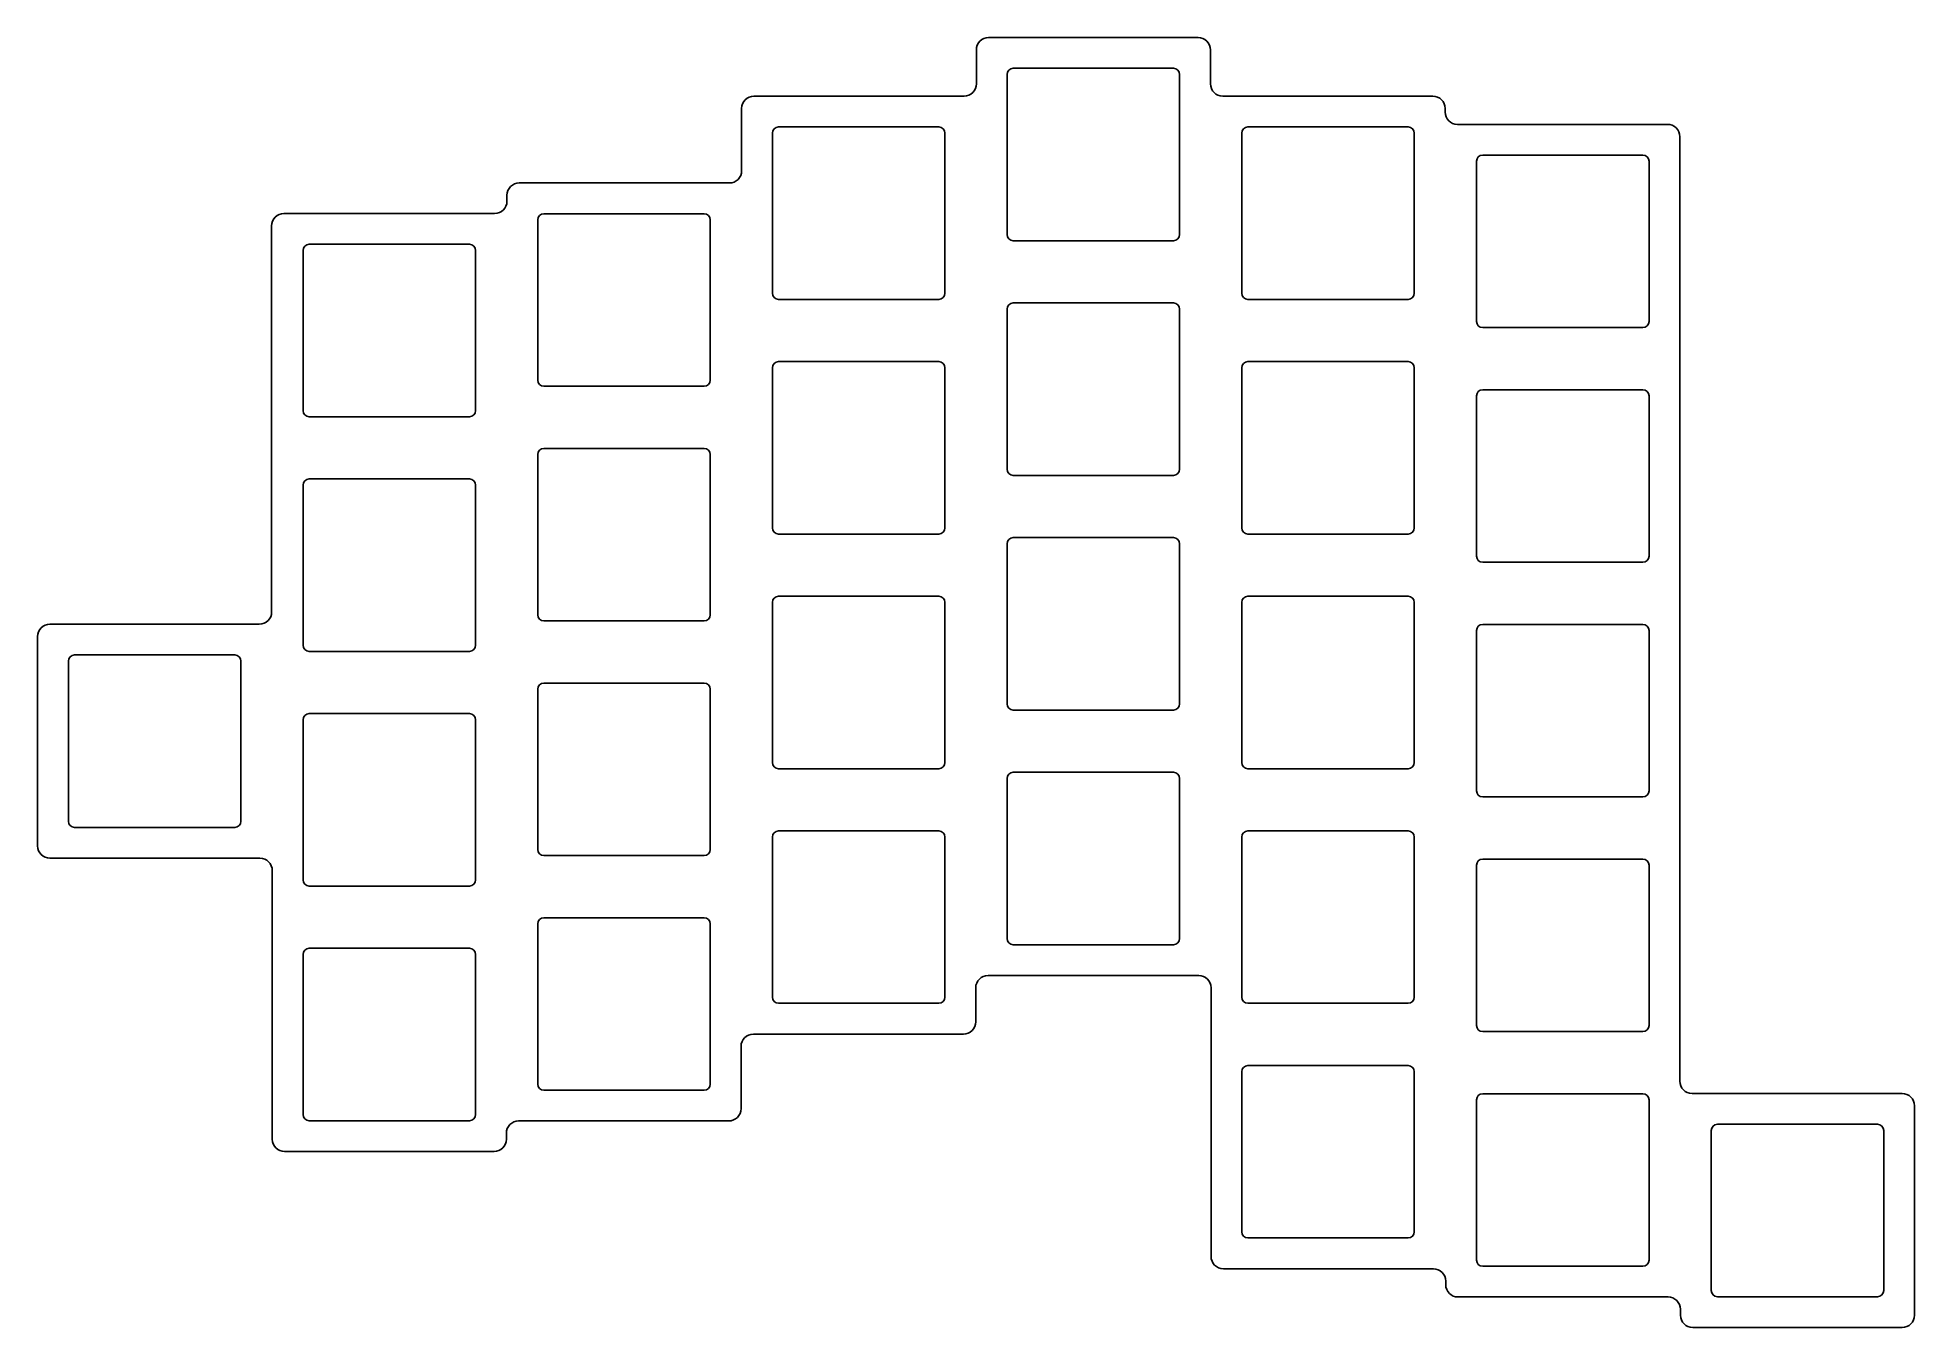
# Model space of a CAD drawing. Header units: millimetres. Extents: x 11 to 163, y 6 to 111.
import ezdxf

# ---------------------------------------------------------------- set-up
doc = ezdxf.new("R2010")
doc.units = ezdxf.units.MM

msp = doc.modelspace()

# ---------------------------------------------------------------- linework, layer by layer
for p, q in [((86.73, 109.88), (86.73, 107.12)), ((87.73, 110.88), (104.73, 110.88)), ((105.73, 109.88), (105.73, 107.12)), ((89.73, 108.38), (102.73, 108.38)), ((89.23, 107.88), (89.23, 94.88)), ((103.23, 107.88), (103.23, 94.88)), ((68.68, 106.12), (85.73, 106.12)), ((106.73, 106.12), (123.78, 106.12)), ((67.68, 105.12), (67.68, 100.07)), ((70.68, 103.62), (83.68, 103.62)), ((108.78, 103.62), (121.78, 103.62)), ((124.78, 105.12), (124.78, 104.83)), ((125.78, 103.83), (142.83, 103.83)), ((70.18, 103.12), (70.18, 90.12)), ((84.18, 103.12), (84.18, 90.12)), ((108.28, 103.12), (108.28, 90.12)), ((122.28, 103.12), (122.28, 90.12)), ((143.83, 26.15), (143.83, 102.83)), ((127.33, 100.83), (127.33, 87.83)), ((127.83, 101.33), (140.83, 101.33)), ((141.33, 100.83), (141.33, 87.83)), ((49.63, 99.07), (66.68, 99.07)), ((48.63, 98.07), (48.63, 97.59)), ((30.53, 96.59), (47.63, 96.59)), ((51.13, 96.07), (51.13, 83.07)), ((51.63, 96.57), (64.63, 96.57)), ((65.13, 96.07), (65.13, 83.07)), ((29.53, 95.59), (29.53, 64.25)), ((32.08, 93.59), (32.08, 80.59)), ((32.58, 94.09), (45.58, 94.09)), ((46.08, 93.59), (46.08, 80.59)), ((89.73, 94.38), (102.73, 94.38)), ((70.68, 89.62), (83.68, 89.62)), ((89.23, 88.83), (89.23, 75.83)), ((89.73, 89.33), (102.73, 89.33)), ((103.23, 88.83), (103.23, 75.83)), ((108.78, 89.62), (121.78, 89.62)), ((127.83, 87.33), (140.83, 87.33)), ((70.18, 84.07), (70.18, 71.07)), ((70.68, 84.57), (83.68, 84.57)), ((84.18, 84.07), (84.18, 71.07)), ((108.28, 84.07), (108.28, 71.07)), ((108.78, 84.57), (121.78, 84.57)), ((122.28, 84.07), (122.28, 71.07)), ((51.63, 82.57), (64.63, 82.57)), ((127.83, 82.28), (140.83, 82.28)), ((127.33, 81.78), (127.33, 68.78)), ((141.33, 81.78), (141.33, 68.78)), ((32.58, 80.09), (45.58, 80.09)), ((51.13, 77.02), (51.13, 64.02)), ((51.63, 77.52), (64.63, 77.52)), ((65.13, 77.02), (65.13, 64.02)), ((32.58, 75.04), (45.58, 75.04)), ((89.73, 75.33), (102.73, 75.33)), ((32.08, 74.54), (32.08, 61.54)), ((46.08, 74.54), (46.08, 61.54)), ((70.68, 70.57), (83.68, 70.57)), ((89.73, 70.28), (102.73, 70.28)), ((108.78, 70.57), (121.78, 70.57)), ((89.23, 69.78), (89.23, 56.78)), ((103.23, 69.78), (103.23, 56.78)), ((127.83, 68.28), (140.83, 68.28)), ((70.68, 65.52), (83.68, 65.52)), ((108.78, 65.52), (121.78, 65.52)), ((70.18, 65.02), (70.18, 52.02)), ((84.18, 65.02), (84.18, 52.02)), ((108.28, 65.02), (108.28, 52.02)), ((122.28, 65.02), (122.28, 52.02)), ((11.53, 63.25), (28.53, 63.25)), ((51.63, 63.52), (64.63, 63.52)), ((127.33, 62.73), (127.33, 49.73)), ((127.83, 63.23), (140.83, 63.23)), ((141.33, 62.73), (141.33, 49.73)), ((10.53, 62.25), (10.53, 45.25)), ((32.58, 61.04), (45.58, 61.04)), ((13.03, 60.25), (13.03, 47.25)), ((13.53, 60.75), (26.53, 60.75)), ((27.03, 60.25), (27.03, 47.25)), ((51.13, 57.97), (51.13, 44.97)), ((51.63, 58.47), (64.63, 58.47)), ((65.13, 57.97), (65.13, 44.97)), ((32.08, 55.49), (32.08, 42.49)), ((32.58, 55.99), (45.58, 55.99)), ((46.08, 55.49), (46.08, 42.49)), ((89.73, 56.28), (102.73, 56.28)), ((70.68, 51.52), (83.68, 51.52)), ((89.23, 50.73), (89.23, 37.73)), ((89.73, 51.23), (102.73, 51.23)), ((103.23, 50.73), (103.23, 37.73)), ((108.78, 51.52), (121.78, 51.52)), ((127.83, 49.23), (140.83, 49.23)), ((13.53, 46.75), (26.53, 46.75)), ((70.18, 45.97), (70.18, 32.97)), ((70.68, 46.47), (83.68, 46.47)), ((84.18, 45.97), (84.18, 32.97)), ((108.28, 45.97), (108.28, 32.97)), ((108.78, 46.47), (121.78, 46.47)), ((122.28, 45.97), (122.28, 32.97)), ((11.53, 44.25), (28.58, 44.25)), ((51.63, 44.47), (64.63, 44.47)), ((29.58, 43.25), (29.58, 21.44)), ((127.33, 43.68), (127.33, 30.68)), ((127.83, 44.18), (140.83, 44.18)), ((141.33, 43.68), (141.33, 30.68)), ((32.58, 41.99), (45.58, 41.99)), ((51.13, 38.92), (51.13, 25.92)), ((51.63, 39.42), (64.63, 39.42)), ((65.13, 38.92), (65.13, 25.92)), ((32.58, 36.94), (45.58, 36.94)), ((89.73, 37.23), (102.73, 37.23)), ((32.08, 36.44), (32.08, 23.44)), ((46.08, 36.44), (46.08, 23.44)), ((86.68, 33.73), (86.68, 30.97)), ((87.68, 34.73), (104.78, 34.73)), ((105.78, 11.92), (105.78, 33.73)), ((70.68, 32.47), (83.68, 32.47)), ((108.78, 32.47), (121.78, 32.47)), ((67.63, 28.97), (67.63, 23.92)), ((68.63, 29.97), (85.68, 29.97)), ((127.83, 30.18), (140.83, 30.18)), ((108.28, 26.92), (108.28, 13.92)), ((108.78, 27.42), (121.78, 27.42)), ((122.28, 26.92), (122.28, 13.92)), ((51.63, 25.42), (64.63, 25.42)), ((127.33, 24.63), (127.33, 11.63)), ((127.83, 25.13), (140.83, 25.13)), ((141.33, 24.63), (141.33, 11.63)), ((144.83, 25.15), (161.88, 25.15)), ((32.58, 22.94), (45.58, 22.94)), ((49.58, 22.92), (66.63, 22.92)), ((162.88, 7.15), (162.88, 24.15)), ((48.58, 21.92), (48.58, 21.44)), ((146.38, 22.15), (146.38, 9.15)), ((146.88, 22.65), (159.88, 22.65)), ((160.38, 22.15), (160.38, 9.15)), ((30.58, 20.44), (47.58, 20.44)), ((108.78, 13.42), (121.78, 13.42)), ((106.78, 10.92), (123.83, 10.92)), ((127.83, 11.13), (140.83, 11.13)), ((124.83, 9.92), (124.83, 9.63)), ((125.83, 8.63), (142.88, 8.63)), ((143.88, 7.63), (143.88, 7.15)), ((146.88, 8.65), (159.88, 8.65)), ((144.88, 6.15), (161.88, 6.15))]:
    msp.add_line(p, q)
for centre, radius, start, end in [((87.73, 109.88), 1, 90, 180), ((104.73, 109.88), 1, 0, 90), ((89.73, 107.88), 0.5, 90, 180), ((102.73, 107.88), 0.5, 0, 90), ((85.73, 107.12), 1, 270, 0), ((106.73, 107.12), 1, 180, 270), ((68.68, 105.12), 1, 90, 180), ((123.78, 105.12), 1, 0, 90), ((70.68, 103.12), 0.5, 90, 180), ((83.68, 103.12), 0.5, 0, 90), ((108.78, 103.12), 0.5, 90, 180), ((121.78, 103.12), 0.5, 0, 90), ((125.78, 104.83), 1, 180, 270), ((142.83, 102.83), 1, 0, 90), ((127.83, 100.83), 0.5, 90, 180), ((140.83, 100.83), 0.5, 0, 90), ((49.63, 98.07), 1, 90, 180), ((66.68, 100.07), 1, 270, 0), ((47.63, 97.59), 1, 270, 0), ((30.53, 95.59), 1, 90, 180), ((51.63, 96.07), 0.5, 90, 180), ((64.63, 96.07), 0.5, 0, 90), ((89.73, 94.88), 0.5, 180, 270), ((102.73, 94.88), 0.5, 270, 0), ((32.58, 93.59), 0.5, 90, 180), ((45.58, 93.59), 0.5, 0, 90), ((70.68, 90.12), 0.5, 180, 270), ((83.68, 90.12), 0.5, 270, 0), ((108.78, 90.12), 0.5, 180, 270), ((121.78, 90.12), 0.5, 270, 0), ((89.73, 88.83), 0.5, 90, 180), ((102.73, 88.83), 0.5, 0, 90), ((127.83, 87.83), 0.5, 180, 270), ((140.83, 87.83), 0.5, 270, 0), ((70.68, 84.07), 0.5, 90, 180), ((83.68, 84.07), 0.5, 0, 90), ((108.78, 84.07), 0.5, 90, 180), ((121.78, 84.07), 0.5, 0, 90), ((51.63, 83.07), 0.5, 180, 270), ((64.63, 83.07), 0.5, 270, 0), ((127.83, 81.78), 0.5, 90, 180), ((140.83, 81.78), 0.5, 0, 90), ((32.58, 80.59), 0.5, 180, 270), ((45.58, 80.59), 0.5, 270, 0), ((51.63, 77.02), 0.5, 90, 180), ((64.63, 77.02), 0.5, 0, 90), ((32.58, 74.54), 0.5, 90, 180), ((45.58, 74.54), 0.5, 0, 90), ((89.73, 75.83), 0.5, 180, 270), ((102.73, 75.83), 0.5, 270, 0), ((70.68, 71.07), 0.5, 180, 270), ((83.68, 71.07), 0.5, 270, 0), ((89.73, 69.78), 0.5, 90, 180), ((102.73, 69.78), 0.5, 0, 90), ((108.78, 71.07), 0.5, 180, 270), ((121.78, 71.07), 0.5, 270, 0), ((127.83, 68.78), 0.5, 180, 270), ((140.83, 68.78), 0.5, 270, 0), ((70.68, 65.02), 0.5, 90, 180), ((83.68, 65.02), 0.5, 0, 90), ((108.78, 65.02), 0.5, 90, 180), ((121.78, 65.02), 0.5, 0, 90), ((28.53, 64.25), 1, 270, 0), ((51.63, 64.02), 0.5, 180, 270), ((64.63, 64.02), 0.5, 270, 0), ((11.53, 62.25), 1, 90, 180), ((127.83, 62.73), 0.5, 90, 180), ((140.83, 62.73), 0.5, 0, 90), ((32.58, 61.54), 0.5, 180, 270), ((45.58, 61.54), 0.5, 270, 0), ((13.53, 60.25), 0.5, 90, 180), ((26.53, 60.25), 0.5, 0, 90), ((51.63, 57.97), 0.5, 90, 180), ((64.63, 57.97), 0.5, 0, 90), ((89.73, 56.78), 0.5, 180, 270), ((102.73, 56.78), 0.5, 270, 0), ((32.58, 55.49), 0.5, 90, 180), ((45.58, 55.49), 0.5, 0, 90), ((70.68, 52.02), 0.5, 180, 270), ((83.68, 52.02), 0.5, 270, 0), ((108.78, 52.02), 0.5, 180, 270), ((121.78, 52.02), 0.5, 270, 0), ((89.73, 50.73), 0.5, 90, 180), ((102.73, 50.73), 0.5, 0, 90), ((127.83, 49.73), 0.5, 180, 270), ((140.83, 49.73), 0.5, 270, 0), ((13.53, 47.25), 0.5, 180, 270), ((26.53, 47.25), 0.5, 270, 0), ((70.68, 45.97), 0.5, 90, 180), ((83.68, 45.97), 0.5, 0, 90), ((108.78, 45.97), 0.5, 90, 180), ((121.78, 45.97), 0.5, 0, 90), ((11.53, 45.25), 1, 180, 270), ((28.58, 43.25), 1, 0, 90), ((51.63, 44.97), 0.5, 180, 270), ((64.63, 44.97), 0.5, 270, 0), ((127.83, 43.68), 0.5, 90, 180), ((140.83, 43.68), 0.5, 0, 90), ((32.58, 42.49), 0.5, 180, 270), ((45.58, 42.49), 0.5, 270, 0), ((51.63, 38.92), 0.5, 90, 180), ((64.63, 38.92), 0.5, 0, 90), ((32.58, 36.44), 0.5, 90, 180), ((45.58, 36.44), 0.5, 0, 90), ((89.73, 37.73), 0.5, 180, 270), ((102.73, 37.73), 0.5, 270, 0), ((87.68, 33.73), 1, 90, 180), ((104.78, 33.73), 1, 0, 90), ((70.68, 32.97), 0.5, 180, 270), ((83.68, 32.97), 0.5, 270, 0), ((108.78, 32.97), 0.5, 180, 270), ((121.78, 32.97), 0.5, 270, 0), ((85.68, 30.97), 1, 270, 0), ((127.83, 30.68), 0.5, 180, 270), ((140.83, 30.68), 0.5, 270, 0), ((68.63, 28.97), 1, 90, 180), ((51.63, 25.92), 0.5, 180, 270), ((64.63, 25.92), 0.5, 270, 0), ((108.78, 26.92), 0.5, 90, 180), ((121.78, 26.92), 0.5, 0, 90), ((144.83, 26.15), 1, 180, 270), ((127.83, 24.63), 0.5, 90, 180), ((140.83, 24.63), 0.5, 0, 90), ((161.88, 24.15), 1, 0, 90), ((32.58, 23.44), 0.5, 180, 270), ((45.58, 23.44), 0.5, 270, 0), ((49.58, 21.92), 1, 90, 180), ((66.63, 23.92), 1, 270, 0), ((30.58, 21.44), 1, 180, 270), ((47.58, 21.44), 1, 270, 0), ((146.88, 22.15), 0.5, 90, 180), ((159.88, 22.15), 0.5, 0, 90), ((108.78, 13.92), 0.5, 180, 270), ((121.78, 13.92), 0.5, 270, 0), ((106.78, 11.92), 1, 180, 270), ((123.83, 9.92), 1, 0, 90), ((127.83, 11.63), 0.5, 180, 270), ((140.83, 11.63), 0.5, 270, 0), ((125.83, 9.63), 1, 180, 270), ((146.88, 9.15), 0.5, 180, 270), ((159.88, 9.15), 0.5, 270, 0), ((142.88, 7.63), 1, 0, 90), ((144.88, 7.15), 1, 180, 270), ((161.88, 7.15), 1, 270, 0)]:
    msp.add_arc(centre, radius, start, end)

doc.saveas('drawing.dxf')
